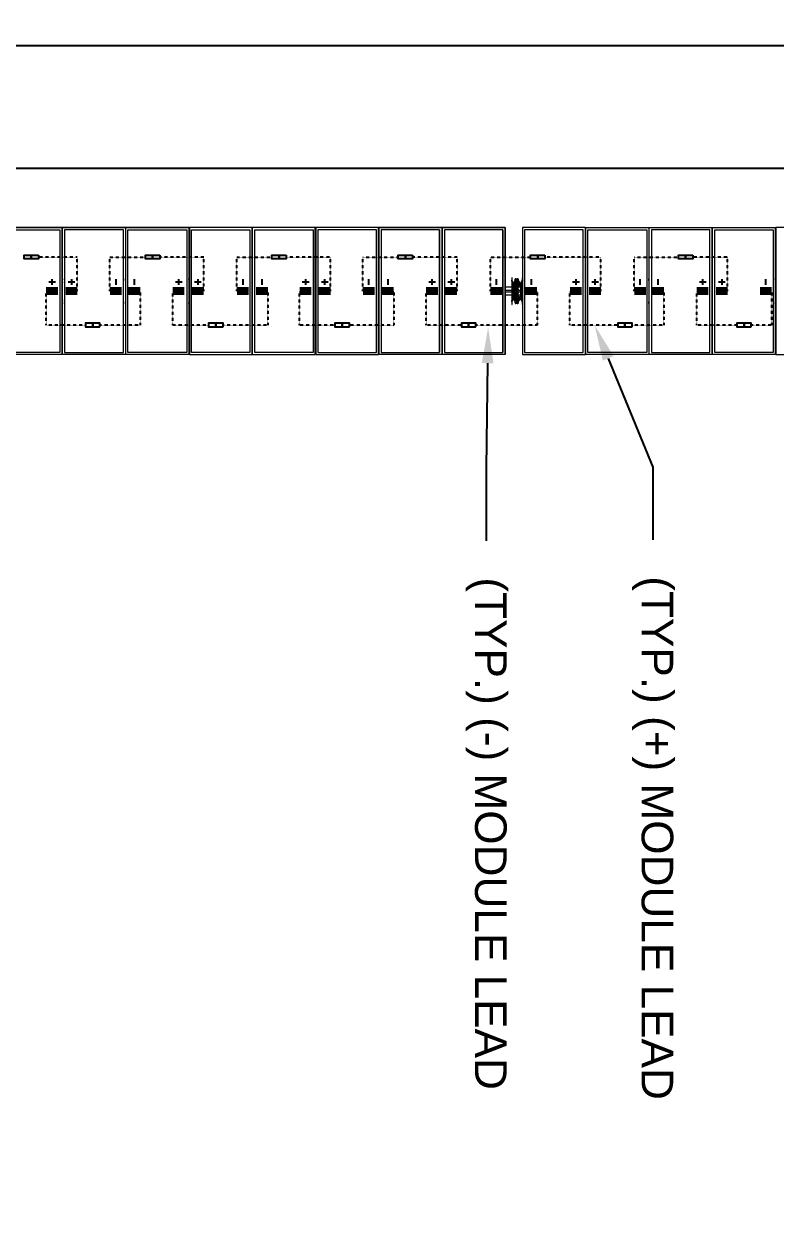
# Model space of a CAD drawing. Header units: feet. Extents: x -13743 to 68376, y -48 to 67763.
# Drawn here: x 4043 to 4518, y 527 to 1289 of the extents above; entities that cross this region are included whole.
import ezdxf
from ezdxf import colors
from ezdxf.entities.mleader import LeaderData, LeaderLine
from ezdxf.math import Vec2, Vec3

# ---------------------------------------------------------------- set-up
doc = ezdxf.new("R2010")
doc.units = ezdxf.units.FT
doc.header["$MEASUREMENT"] = 0
doc.linetypes.add('HIDDEN', pattern=[0.375, 0.25, -0.125])
for name, color, linetype in [('E-HARN-COMP', 8, 'Continuous'), ('E-TRNK-CABL-NEG', 6, 'HIDDEN'), ('E-TRUNK-CABLE-POS', 6, 'HIDDEN'), ('G-ANNO-TEXT', 1, 'Continuous'), ('Polarity-Text', 7, 'Continuous')]:
    doc.layers.add(name, color=color, linetype=linetype)
doc.styles.add('NEI-A', font='arial.ttf')

# ---------------------------------------------------------------- blocks, each defined once
blk = doc.blocks.new('A$Ccdbb2b2c')
at = {"lineweight": 5}
for points in [[(1.1333, 0.4133), (1.3383, 0.4133), (1.3383, 0), (1.1333, 0)], [(1.3399, 0), (1.5449, 0), (1.5449, 0.4133), (1.3399, 0.4133)], [(1.3466, 0.0067), (1.5366, 0.0067), (1.5366, 0.4067), (1.3466, 0.4067)], [(1.5449, 0.4133), (1.5449, 0), (1.7499, 0), (1.7499, 0.4133)], [(1.7433, 0.4067), (1.7433, 0.0067), (1.5533, 0.0067), (1.5533, 0.4067)], [(1.9566, 0.4133), (1.7516, 0.4133), (1.7516, 0), (1.9566, 0)], [(1.7583, 0.0067), (1.9499, 0.0067), (1.9499, 0.4067), (1.7583, 0.4067)], [(1.9583, 0), (1.9583, 0.4133), (2.1632, 0.4133), (2.1632, 0)], [(1.9649, 0.0067), (1.9649, 0.4067), (2.1566, 0.4067), (2.1566, 0.0067)], [(2.2199, 0.4133), (2.2199, 0), (2.4249, 0), (2.4249, 0.4133)], [(2.2199, 0), (2.2199, 0.4133)], [(2.4166, 0.4067), (2.4166, 0.0067), (2.2266, 0.0067), (2.2266, 0.4067)], [(2.2266, 0.0067), (2.2266, 0.4067)], [(2.4249, 0.4133), (2.4249, 0), (2.6299, 0), (2.6299, 0.4133)], [(2.4249, 0), (2.4249, 0.4133)], [(2.6232, 0.4067), (2.6232, 0.0067), (2.4332, 0.0067), (2.4332, 0.4067)], [(2.4332, 0.0067), (2.4332, 0.4067)], [(2.8366, 0.4133), (2.8366, 0), (2.6316, 0), (2.6316, 0.4133)], [(2.6382, 0.4067), (2.8299, 0.4067), (2.8299, 0.0067), (2.6382, 0.0067)], [(2.8382, 0.4133), (3.0432, 0.4133), (3.0432, 0), (2.8382, 0)], [(2.8449, 0.4067), (2.8449, 0.0067), (3.0349, 0.0067), (3.0349, 0.4067)], [(3.0432, 0.4133), (3.2482, 0.4133), (3.2482, 0), (3.0432, 0)], [(3.0515, 0.4067), (3.0515, 0.0067), (3.2415, 0.0067), (3.2415, 0.4067)], [(3.2499, 0), (3.4549, 0), (3.4549, 0.4133), (3.2499, 0.4133)], [(3.2565, 0.0067), (3.4482, 0.0067), (3.4482, 0.4067), (3.2565, 0.4067)], [(3.4565, 0.4133), (3.4565, 0), (3.6615, 0), (3.6615, 0.4133)], [(3.6549, 0.4067), (3.6549, 0.0067), (3.4632, 0.0067), (3.4632, 0.4067)], [(3.8682, 0.4133), (3.6632, 0.4133), (3.6632, 0), (3.8682, 0)], [(3.6699, 0.0067), (3.8598, 0.0067), (3.8598, 0.4067), (3.6699, 0.4067)], [(2.1616, 0.2433), (2.1632, 0.2433)], [(2.1632, 0.25), (2.1632, 0.2433)], [(2.1649, 0.2433), (2.1632, 0.2433), (2.1632, 0.2417), (2.1632, 0.2433)], [(2.1632, 0.24), (2.1632, 0.2417)], [(2.1816, 0.245), (2.1799, 0.245)], [(2.1816, 0.245), (2.1799, 0.245)], [(2.1932, 0.2283), (2.1916, 0.2283), (2.1916, 0.23), (2.1966, 0.24), (2.1966, 0.2383), (2.1982, 0.2383), (2.1932, 0.2283), (2.1966, 0.2283), (2.1966, 0.225), (2.1932, 0.225)], [(2.1982, 0.2433), (2.1966, 0.2433)], [(2.1649, 0.21), (2.1632, 0.21)], [(2.1649, 0.2083), (2.1632, 0.2083)], [(2.1649, 0.205), (2.1632, 0.205)], [(2.1649, 0.2033), (2.1632, 0.2033)], [(2.1666, 0.2233), (2.1649, 0.2217), (2.1666, 0.22), (2.1682, 0.2217)], [(2.1682, 0.22), (2.1682, 0.2217), (2.1682, 0.2233), (2.1666, 0.2233), (2.1649, 0.2233), (2.1649, 0.2217), (2.1649, 0.22), (2.1649, 0.1933), (2.1649, 0.22), (2.1666, 0.22)], [(2.1682, 0.2233), (2.1682, 0.2217), (2.1666, 0.2217), (2.1682, 0.2217), (2.1682, 0.22), (2.1666, 0.22), (2.1666, 0.2183), (2.1649, 0.22), (2.1649, 0.2217), (2.1649, 0.2233), (2.1666, 0.2233)], [(2.1666, 0.2233), (2.1649, 0.2233), (2.1649, 0.2217), (2.1649, 0.22), (2.1666, 0.22), (2.1682, 0.22), (2.1682, 0.2217), (2.1682, 0.2233)], [(2.1666, 0.2233), (2.1649, 0.2217), (2.1666, 0.22), (2.1682, 0.2217)], [(2.1666, 0.2233), (2.1649, 0.2217), (2.1666, 0.22), (2.1682, 0.2217)], [(2.1682, 0.2217), (2.1666, 0.2217)], [(2.1682, 0.225), (2.1699, 0.225)], [(2.1732, 0.23), (2.1732, 0.225), (2.1749, 0.225), (2.1749, 0.2233), (2.1766, 0.2233), (2.1766, 0.2283), (2.1749, 0.2283), (2.1749, 0.23)], [(2.1749, 0.2217), (2.1766, 0.2217), (2.1782, 0.2217), (2.1766, 0.2217)], [(2.1766, 0.2217), (2.1749, 0.2217)], [(2.1766, 0.2133), (2.1766, 0.21)], [(2.1799, 0.2217), (2.1799, 0.1917), (2.1782, 0.1917), (2.1782, 0.2217)], [(2.1832, 0.1917), (2.1832, 0.2217), (2.1849, 0.2217), (2.1849, 0.1917)], [(2.1866, 0.2033), (2.1849, 0.2033), (2.1866, 0.2033), (2.1882, 0.2033)], [(2.1899, 0.225), (2.1882, 0.225), (2.1882, 0.2233), (2.1866, 0.2233), (2.1866, 0.2283), (2.1882, 0.2283), (2.1882, 0.23), (2.1899, 0.23)], [(2.1899, 0.2217), (2.1882, 0.2217), (2.1866, 0.2217), (2.1916, 0.2217), (2.1882, 0.2217)], [(2.1882, 0.2033), (2.1866, 0.2033)], [(2.1932, 0.2233), (2.1916, 0.2217), (2.1932, 0.22), (2.1949, 0.2217)], [(2.1949, 0.2217), (2.1932, 0.2217)], [(2.1949, 0.2217), (2.1932, 0.2217)], [(2.1949, 0.2233), (2.1949, 0.2217)], [(2.1666, 0.185), (2.1682, 0.185), (2.1682, 0.1833), (2.1682, 0.185), (2.1666, 0.185), (2.1682, 0.1883), (2.1649, 0.1883), (2.1632, 0.185), (2.1632, 0.1833), (2.1632, 0.185), (2.1616, 0.185), (2.1632, 0.1883), (2.1649, 0.1883), (2.1682, 0.1883), (2.1666, 0.185), (2.1632, 0.175), (2.1632, 0.1733), (2.1649, 0.1733), (2.1682, 0.1833), (2.1682, 0.185)], [(2.1666, 0.1933), (2.1649, 0.1933), (2.1666, 0.195), (2.1666, 0.1933), (2.1666, 0.195), (2.1649, 0.1933), (2.1632, 0.1933), (2.1649, 0.1933), (2.1666, 0.195), (2.1666, 0.1933), (2.1682, 0.1933), (2.1682, 0.1917), (2.1682, 0.1933)], [(2.1632, 0.19), (2.1632, 0.1883)], [(2.1666, 0.185), (2.1632, 0.175), (2.1632, 0.1733), (2.1649, 0.1733), (2.1682, 0.1833), (2.1682, 0.185)], [(2.1632, 0.1733), (2.1632, 0.1717), (2.1632, 0.17), (2.1632, 0.1633), (2.1632, 0.1717)], [(2.1649, 0.17), (2.1632, 0.17)], [(2.1666, 0.1933), (2.1649, 0.1917), (2.1666, 0.19), (2.1682, 0.1917)], [(2.1666, 0.1933), (2.1649, 0.1917), (2.1666, 0.19), (2.1682, 0.1917)], [(2.1666, 0.1933), (2.1649, 0.1933), (2.1649, 0.1917), (2.1649, 0.19), (2.1666, 0.19), (2.1682, 0.19), (2.1682, 0.1917), (2.1682, 0.1933)], [(2.1666, 0.1933), (2.1649, 0.1917), (2.1666, 0.19), (2.1682, 0.1917)], [(2.1732, 0.1883), (2.1749, 0.1883), (2.1749, 0.19), (2.1766, 0.19), (2.1766, 0.185), (2.1749, 0.185), (2.1749, 0.1833), (2.1732, 0.1833)], [(2.1766, 0.1917), (2.1749, 0.1917), (2.1766, 0.1917), (2.1782, 0.1917)], [(2.1766, 0.1917), (2.1749, 0.1917)], [(2.1799, 0.17), (2.1782, 0.17)], [(2.1816, 0.17), (2.1799, 0.17)], [(2.1816, 0.1683), (2.1799, 0.1683)], [(2.1849, 0.17), (2.1832, 0.17)], [(2.1899, 0.1833), (2.1899, 0.1883), (2.1882, 0.1883), (2.1882, 0.19), (2.1866, 0.19), (2.1866, 0.185), (2.1882, 0.185), (2.1882, 0.1833)], [(2.1932, 0.1933), (2.1916, 0.1917), (2.1932, 0.19), (2.1949, 0.1917)], [(2.1949, 0.1917), (2.1932, 0.1917)], [(2.1932, 0.1917), (2.1949, 0.1917), (2.1932, 0.19)], [(2.1999, 0.1733), (2.1982, 0.1733)]]:
    blk.add_lwpolyline(points, close=True, dxfattribs=at)
for points in [[(2.2199, 0.4133), (4.0732, 0.4133)], [(2.4249, 0), (2.4249, 0.4133)], [(2.4332, 0.0067), (2.4332, 0.4067)], [(1.3383, 0.2517), (1.3399, 0.2517)], [(1.3383, 0.25), (1.3399, 0.25)], [(1.3383, 0.235), (1.3399, 0.2467), (1.3399, 0.2433)], [(1.5449, 0.2517), (1.5466, 0.2517)], [(1.5449, 0.25), (1.5466, 0.25)], [(1.5449, 0.235), (1.5449, 0.2467), (1.5449, 0.2433)], [(1.7499, 0.2517), (1.7516, 0.2517)], [(1.7499, 0.25), (1.7516, 0.25)], [(1.7499, 0.235), (1.7516, 0.2467), (1.7516, 0.2433)], [(1.9566, 0.2517), (1.9583, 0.2517)], [(1.9566, 0.25), (1.9583, 0.25)], [(1.9566, 0.235), (1.9583, 0.2467), (1.9583, 0.2433)], [(2.1616, 0.25), (2.1632, 0.25), (2.1632, 0.2433), (2.1632, 0.24), (2.1616, 0.24), (2.1632, 0.2383), (2.1632, 0.24), (2.1649, 0.24), (2.1682, 0.23), (2.1682, 0.2283), (2.1666, 0.2283), (2.1682, 0.2283), (2.1682, 0.23), (2.1649, 0.24), (2.1632, 0.24), (2.1632, 0.2383), (2.1666, 0.2283), (2.1682, 0.225), (2.1649, 0.225), (2.1632, 0.2283), (2.1616, 0.2283), (2.1632, 0.2283), (2.1632, 0.23), (2.1616, 0.2317)], [(2.1649, 0.2367), (2.1649, 0.24), (2.1632, 0.24), (2.1616, 0.24), (2.1632, 0.24)], [(2.1632, 0.2433), (2.1632, 0.2433)], [(2.1632, 0.24), (2.1632, 0.24)], [(2.1682, 0.1883), (2.1682, 0.1917), (2.1666, 0.1917), (2.1682, 0.1917), (2.1682, 0.1933), (2.1666, 0.1933), (2.1682, 0.1933), (2.1682, 0.1917), (2.1666, 0.1917), (2.1682, 0.1917), (2.1666, 0.1917), (2.1682, 0.1917), (2.1666, 0.1917), (2.1682, 0.1917), (2.1666, 0.1917), (2.1682, 0.1917), (2.1682, 0.1883), (2.1699, 0.1883), (2.1682, 0.1883), (2.1682, 0.1917), (2.1666, 0.1917), (2.1682, 0.1917), (2.1666, 0.1917), (2.1682, 0.1917), (2.1666, 0.1917), (2.1682, 0.1917), (2.1666, 0.1917), (2.1682, 0.1917), (2.1666, 0.1917), (2.1666, 0.19), (2.1649, 0.1917), (2.1649, 0.19), (2.1632, 0.19), (2.1632, 0.2233), (2.1649, 0.2233), (2.1649, 0.225), (2.1632, 0.225), (2.1632, 0.2267), (2.1632, 0.225), (2.1649, 0.225), (2.1632, 0.2283), (2.1666, 0.2283), (2.1682, 0.2283), (2.1682, 0.23), (2.1649, 0.24), (2.1632, 0.24), (2.1632, 0.2383), (2.1666, 0.2283), (2.1632, 0.2283), (2.1632, 0.23), (2.1632, 0.2283), (2.1666, 0.2283), (2.1632, 0.2383)], [(2.1632, 0.24), (2.1632, 0.24)], [(2.1632, 0.24), (2.1632, 0.24)], [(2.1649, 0.2383), (2.1649, 0.2367), (2.1649, 0.2383), (2.1666, 0.2383)], [(2.1799, 0.2367), (2.1782, 0.2367), (2.1782, 0.2117), (2.1782, 0.21), (2.1799, 0.21), (2.1782, 0.21), (2.1799, 0.21), (2.1782, 0.21), (2.1699, 0.21)], [(2.1749, 0.2417), (2.1766, 0.2417), (2.1766, 0.2333), (2.1749, 0.2333), (2.1749, 0.24), (2.1732, 0.235), (2.1732, 0.225), (2.1749, 0.2233), (2.1732, 0.225), (2.1749, 0.225), (2.1749, 0.2233), (2.1732, 0.225), (2.1732, 0.235)], [(2.1766, 0.2433), (2.1766, 0.245), (2.1766, 0.2467), (2.1782, 0.2467), (2.1782, 0.245), (2.1799, 0.245), (2.1799, 0.2417)], [(2.1766, 0.2417), (2.1782, 0.2417), (2.1782, 0.2433), (2.1766, 0.245), (2.1766, 0.2433), (2.1782, 0.2433), (2.1799, 0.2433), (2.1782, 0.2433), (2.1799, 0.2433), (2.1816, 0.2433), (2.1816, 0.24)], [(2.1782, 0.2117), (2.1766, 0.2117), (2.1766, 0.2133), (2.1766, 0.235), (2.1766, 0.2433), (2.1766, 0.235)], [(2.1782, 0.2467), (2.1782, 0.2467)], [(2.1782, 0.2467), (2.1782, 0.245)], [(2.1832, 0.245), (2.1849, 0.245), (2.1849, 0.2467), (2.1799, 0.2467), (2.1782, 0.2467), (2.1799, 0.2467), (2.1782, 0.2467), (2.1799, 0.245), (2.1799, 0.2433), (2.1816, 0.2433), (2.1832, 0.2433), (2.1849, 0.2433), (2.1866, 0.2433), (2.1866, 0.245), (2.1849, 0.2433), (2.1866, 0.2433), (2.1866, 0.245), (2.1866, 0.2467), (2.1849, 0.2467), (2.1866, 0.2467)], [(2.1782, 0.2433), (2.1799, 0.2433), (2.1816, 0.2433)], [(2.1799, 0.24), (2.1816, 0.24), (2.1816, 0.2217), (2.1799, 0.2217), (2.1799, 0.2417), (2.1782, 0.2417), (2.1782, 0.2217)], [(2.1849, 0.2217), (2.1849, 0.2417), (2.1832, 0.2417), (2.1832, 0.2217), (2.1816, 0.2217), (2.1816, 0.1917), (2.1799, 0.1917), (2.1799, 0.1717), (2.1782, 0.1717), (2.1782, 0.1917)], [(2.1816, 0.2417), (2.1832, 0.2417), (2.1832, 0.245), (2.1849, 0.245), (2.1849, 0.2467), (2.1866, 0.2467), (2.1849, 0.2467), (2.1832, 0.245), (2.1849, 0.245), (2.1832, 0.245), (2.1832, 0.2433), (2.1849, 0.2433), (2.1849, 0.2417)], [(2.1866, 0.2433), (2.1849, 0.2433), (2.1866, 0.2433), (2.1866, 0.235), (2.1866, 0.2433), (2.1849, 0.2433), (2.1832, 0.2433)], [(2.1832, 0.24), (2.1849, 0.24)], [(2.1849, 0.2467), (2.1849, 0.2467)], [(2.1849, 0.235), (2.1866, 0.235), (2.1866, 0.2133), (2.1866, 0.2117), (2.1849, 0.2117), (2.1849, 0.2367), (2.1866, 0.2367)], [(2.1899, 0.235), (2.1899, 0.225), (2.1899, 0.235), (2.1882, 0.24), (2.1882, 0.2333), (2.1866, 0.2333), (2.1866, 0.2417), (2.1882, 0.2417), (2.1866, 0.2417)], [(2.1966, 0.2383), (2.1982, 0.24), (2.1966, 0.24), (2.1966, 0.2433), (2.1966, 0.25), (2.1982, 0.25), (2.1982, 0.1633), (2.1966, 0.1633), (2.1966, 0.17), (2.1966, 0.1733), (2.1982, 0.1733), (2.1966, 0.175)], [(2.1966, 0.24), (2.1966, 0.24)], [(2.1982, 0.24), (2.1999, 0.24)], [(2.4249, 0.2517), (2.4266, 0.2517)], [(2.4249, 0.25), (2.4266, 0.25)], [(2.4249, 0.235), (2.4249, 0.2467), (2.4249, 0.2433)], [(2.6299, 0.2517), (2.6316, 0.2517)], [(2.6299, 0.25), (2.6316, 0.25)], [(2.6299, 0.235), (2.6316, 0.2467), (2.6316, 0.2433)], [(2.8366, 0.2517), (2.8382, 0.2517)], [(2.8366, 0.25), (2.8382, 0.25)], [(2.8366, 0.235), (2.8382, 0.2467), (2.8382, 0.2433)], [(3.0432, 0.2517), (3.0449, 0.2517)], [(3.0432, 0.25), (3.0449, 0.25)], [(3.0432, 0.235), (3.0432, 0.2467), (3.0432, 0.2433)], [(3.2482, 0.2517), (3.2499, 0.2517)], [(3.2482, 0.25), (3.2499, 0.25)], [(3.2482, 0.235), (3.2499, 0.2467), (3.2499, 0.2433)], [(3.4549, 0.2517), (3.4565, 0.2517)], [(3.4549, 0.25), (3.4565, 0.25)], [(3.4549, 0.235), (3.4565, 0.2467), (3.4565, 0.2433)], [(3.6615, 0.2517), (3.6632, 0.2517)], [(3.6615, 0.25), (3.6632, 0.25)], [(3.6615, 0.2467), (3.6615, 0.2433)], [(3.6632, 0.2467), (3.6615, 0.235)], [(1.3383, 0.2283), (1.3399, 0.2283)], [(1.3399, 0.2217), (1.3383, 0.2217)], [(1.3383, 0.22), (1.3399, 0.22)], [(1.3383, 0.2183), (1.3399, 0.2183)], [(1.3399, 0.2167), (1.3383, 0.2167)], [(1.3383, 0.2083), (1.3399, 0.2083)], [(1.3399, 0.205), (1.3383, 0.205)], [(1.5449, 0.2283), (1.5466, 0.2283)], [(1.5449, 0.2217), (1.5466, 0.2217)], [(1.5449, 0.22), (1.5466, 0.22)], [(1.5449, 0.2183), (1.5466, 0.2183)], [(1.5449, 0.2167), (1.5466, 0.2167)], [(1.5449, 0.2083), (1.5466, 0.2083)], [(1.5449, 0.205), (1.5466, 0.205)], [(1.7499, 0.2283), (1.7516, 0.2283)], [(1.7516, 0.2217), (1.7499, 0.2217)], [(1.7499, 0.22), (1.7516, 0.22)], [(1.7499, 0.2183), (1.7516, 0.2183)], [(1.7516, 0.2167), (1.7499, 0.2167)], [(1.7499, 0.2083), (1.7516, 0.2083)], [(1.7516, 0.205), (1.7499, 0.205)], [(1.9566, 0.2283), (1.9583, 0.2283)], [(1.9583, 0.2217), (1.9566, 0.2217)], [(1.9566, 0.22), (1.9583, 0.22)], [(1.9566, 0.2183), (1.9583, 0.2183)], [(1.9583, 0.2167), (1.9566, 0.2167)], [(1.9566, 0.2083), (1.9583, 0.2083)], [(1.9583, 0.205), (1.9566, 0.205)], [(2.1682, 0.23), (2.1682, 0.2283), (2.1666, 0.2283), (2.1682, 0.225), (2.1632, 0.225), (2.1616, 0.2283), (2.1632, 0.2283), (2.1649, 0.225), (2.1649, 0.2233), (2.1632, 0.2233), (2.1632, 0.19), (2.1649, 0.19), (2.1666, 0.19), (2.1682, 0.19), (2.1682, 0.1917), (2.1666, 0.1917), (2.1666, 0.19), (2.1649, 0.1917), (2.1649, 0.1933), (2.1649, 0.1917), (2.1649, 0.1933), (2.1649, 0.1917), (2.1649, 0.19), (2.1649, 0.1917), (2.1649, 0.19)], [(2.1616, 0.23), (2.1616, 0.23)], [(2.1632, 0.22), (2.1616, 0.22)], [(2.1616, 0.22), (2.1632, 0.22), (2.1616, 0.22)], [(2.1632, 0.21), (2.1616, 0.21)], [(2.1632, 0.2083), (2.1616, 0.2083)], [(2.1616, 0.205), (2.1632, 0.205)], [(2.1616, 0.2033), (2.1632, 0.2033)], [(2.1699, 0.2283), (2.1699, 0.2267), (2.1732, 0.225), (2.1732, 0.2267), (2.1682, 0.2283), (2.1682, 0.23), (2.1682, 0.2283), (2.1666, 0.2283), (2.1682, 0.225), (2.1649, 0.225), (2.1649, 0.2233), (2.1632, 0.2233), (2.1632, 0.225), (2.1632, 0.2233), (2.1632, 0.225)], [(2.1666, 0.2283), (2.1682, 0.2283), (2.1699, 0.225), (2.1682, 0.225), (2.1682, 0.2217), (2.1666, 0.2217), (2.1666, 0.2233), (2.1649, 0.2217), (2.1649, 0.22), (2.1632, 0.22), (2.1649, 0.22), (2.1666, 0.2183), (2.1666, 0.22), (2.1682, 0.22), (2.1682, 0.2217), (2.1666, 0.2217), (2.1666, 0.2233), (2.1649, 0.2217), (2.1649, 0.22), (2.1666, 0.22), (2.1682, 0.22), (2.1682, 0.1933), (2.1682, 0.22), (2.1682, 0.2217), (2.1666, 0.2217), (2.1682, 0.2217), (2.1666, 0.2217), (2.1682, 0.2217), (2.1666, 0.2217), (2.1682, 0.2217), (2.1666, 0.2217), (2.1682, 0.2217), (2.1682, 0.225), (2.1699, 0.225), (2.1682, 0.225), (2.1699, 0.225), (2.1699, 0.1883), (2.1682, 0.1883), (2.1699, 0.1883), (2.1682, 0.185)], [(2.1749, 0.1883), (2.1749, 0.19), (2.1732, 0.1883), (2.1732, 0.1867), (2.1682, 0.1833), (2.1682, 0.185), (2.1666, 0.185), (2.1682, 0.1883), (2.1649, 0.1883), (2.1649, 0.19), (2.1649, 0.1883), (2.1632, 0.1883), (2.1632, 0.1867), (2.1632, 0.1883), (2.1649, 0.1883), (2.1632, 0.185), (2.1666, 0.185), (2.1632, 0.185), (2.1649, 0.1883), (2.1649, 0.19), (2.1632, 0.19), (2.1632, 0.2233)], [(2.1649, 0.2233), (2.1649, 0.2233)], [(2.1682, 0.1933), (2.1666, 0.1933), (2.1649, 0.1933), (2.1649, 0.22), (2.1649, 0.2217), (2.1649, 0.2233), (2.1649, 0.2217), (2.1666, 0.2233), (2.1666, 0.2217), (2.1649, 0.2217), (2.1666, 0.2217), (2.1682, 0.2217), (2.1666, 0.2217), (2.1682, 0.2217), (2.1666, 0.2217), (2.1682, 0.2217), (2.1666, 0.2217), (2.1682, 0.2217), (2.1666, 0.2217), (2.1682, 0.2217), (2.1666, 0.2217), (2.1682, 0.2217), (2.1666, 0.2217), (2.1682, 0.2217), (2.1666, 0.2217), (2.1682, 0.2217), (2.1666, 0.2217)], [(2.1649, 0.2233), (2.1649, 0.2233)], [(2.1649, 0.2233), (2.1649, 0.2217)], [(2.1649, 0.2217), (2.1649, 0.2217)], [(2.1649, 0.2217), (2.1649, 0.2217)], [(2.1649, 0.22), (2.1649, 0.22)], [(2.1666, 0.22), (2.1666, 0.2183), (2.1649, 0.22)], [(2.1649, 0.22), (2.1649, 0.22)], [(2.1682, 0.2317), (2.1732, 0.2283), (2.1666, 0.235), (2.1732, 0.2317), (2.1732, 0.2333)], [(2.1666, 0.2233), (2.1666, 0.2233)], [(2.1666, 0.2233), (2.1666, 0.2233)], [(2.1666, 0.22), (2.1682, 0.22), (2.1682, 0.2217)], [(2.1666, 0.22), (2.1666, 0.22)], [(2.1666, 0.22), (2.1666, 0.22)], [(2.1682, 0.225), (2.1682, 0.225)], [(2.1682, 0.2217), (2.1682, 0.225)], [(2.1682, 0.2233), (2.1682, 0.2233)], [(2.1682, 0.2233), (2.1682, 0.2233)], [(2.1682, 0.2217), (2.1682, 0.2217)], [(2.1682, 0.2217), (2.1682, 0.2217)], [(2.1682, 0.22), (2.1682, 0.22)], [(2.1682, 0.22), (2.1682, 0.22)], [(2.1682, 0.1933), (2.1682, 0.22)], [(2.1766, 0.22), (2.1699, 0.22)], [(2.1699, 0.205), (2.1699, 0.2083)], [(2.1699, 0.2033), (2.1782, 0.2033), (2.1799, 0.2033), (2.1782, 0.2033), (2.1766, 0.2033), (2.1782, 0.2033), (2.1799, 0.2033), (2.1782, 0.2033), (2.1766, 0.2033), (2.1766, 0.2), (2.1766, 0.2033)], [(2.1732, 0.235), (2.1732, 0.235)], [(2.1766, 0.23), (2.1766, 0.2333), (2.1782, 0.2333)], [(2.1766, 0.2283), (2.1782, 0.2283)], [(2.1766, 0.2233), (2.1782, 0.2233)], [(2.1766, 0.21), (2.1782, 0.21), (2.1766, 0.21), (2.1782, 0.21), (2.1799, 0.21)], [(2.1766, 0.1783), (2.1766, 0.17), (2.1766, 0.1783), (2.1766, 0.2), (2.1766, 0.2017), (2.1782, 0.2017)], [(2.1782, 0.235), (2.1799, 0.235)], [(2.1799, 0.2033), (2.1782, 0.2033), (2.1782, 0.2017), (2.1782, 0.1767), (2.1799, 0.1767)], [(2.1916, 0.21), (2.1849, 0.21), (2.1866, 0.21), (2.1866, 0.2133), (2.1866, 0.21), (2.1882, 0.21), (2.1866, 0.21), (2.1849, 0.21), (2.1866, 0.21), (2.1849, 0.21)], [(2.1849, 0.2117), (2.1849, 0.21), (2.1866, 0.21)], [(2.1849, 0.2017), (2.1866, 0.2017), (2.1866, 0.2), (2.1866, 0.2033), (2.1849, 0.2033), (2.1916, 0.2033)], [(2.1849, 0.1783), (2.1866, 0.1783), (2.1866, 0.2), (2.1866, 0.2033), (2.1849, 0.2033), (2.1849, 0.1767), (2.1866, 0.1767)], [(2.1849, 0.2033), (2.1866, 0.2033)], [(2.1882, 0.2333), (2.1866, 0.2333), (2.1866, 0.23)], [(2.1866, 0.2283), (2.1882, 0.2283)], [(2.1932, 0.225), (2.1932, 0.2217), (2.1949, 0.2217), (2.1949, 0.22), (2.1932, 0.2183), (2.1932, 0.22), (2.1916, 0.22), (2.1866, 0.22)], [(2.1882, 0.225), (2.1882, 0.2233), (2.1899, 0.225), (2.1882, 0.2233), (2.1866, 0.2233)], [(2.1882, 0.22), (2.1866, 0.2183)], [(2.1882, 0.2233), (2.1899, 0.225), (2.1916, 0.225)], [(2.1916, 0.22), (2.1916, 0.2217), (2.1916, 0.2233), (2.1932, 0.2233), (2.1949, 0.2233), (2.1966, 0.2233), (2.1966, 0.19), (2.1949, 0.19), (2.1949, 0.1917), (2.1932, 0.1917), (2.1949, 0.1917), (2.1932, 0.1917), (2.1949, 0.1917), (2.1932, 0.1917), (2.1949, 0.1917), (2.1932, 0.1917), (2.1932, 0.1933), (2.1932, 0.195), (2.1949, 0.1933), (2.1949, 0.1917), (2.1949, 0.19), (2.1932, 0.19), (2.1916, 0.19), (2.1916, 0.1917), (2.1882, 0.1917), (2.1899, 0.1917)], [(2.1882, 0.2217), (2.1899, 0.2217)], [(2.1899, 0.235), (2.1899, 0.235)], [(2.1899, 0.2333), (2.1899, 0.2317)], [(2.1899, 0.2267), (2.1899, 0.225)], [(2.1916, 0.2083), (2.1899, 0.2083), (2.1899, 0.205), (2.1916, 0.205)], [(2.1916, 0.23), (2.1916, 0.2283), (2.1932, 0.2283)], [(2.1916, 0.2283), (2.1916, 0.225), (2.1932, 0.225), (2.1916, 0.225), (2.1916, 0.1883)], [(2.1916, 0.225), (2.1916, 0.225)], [(2.1916, 0.2233), (2.1916, 0.2233)], [(2.1916, 0.2217), (2.1916, 0.2217)], [(2.1916, 0.22), (2.1916, 0.22)], [(2.1932, 0.225), (2.1932, 0.225)], [(2.1949, 0.22), (2.1949, 0.2217), (2.1932, 0.2233), (2.1932, 0.2217)], [(2.1932, 0.2233), (2.1932, 0.2233)], [(2.1932, 0.2217), (2.1949, 0.2217)], [(2.1932, 0.2217), (2.1949, 0.2217)], [(2.1932, 0.2217), (2.1949, 0.2217)], [(2.1932, 0.2217), (2.1949, 0.2217)], [(2.1932, 0.2217), (2.1949, 0.2217)], [(2.1949, 0.22), (2.1932, 0.22), (2.1932, 0.2217)], [(2.1932, 0.22), (2.1932, 0.22)], [(2.1932, 0.22), (2.1932, 0.1933)], [(2.1949, 0.2233), (2.1949, 0.2233)], [(2.1949, 0.2217), (2.1966, 0.2217)], [(2.1949, 0.2217), (2.1949, 0.2217)], [(2.1949, 0.22), (2.1949, 0.22)], [(2.1949, 0.1933), (2.1949, 0.22)], [(2.1966, 0.2283), (2.1982, 0.2283), (2.1966, 0.225), (2.1966, 0.2233)], [(2.2199, 0.22), (2.1966, 0.22)], [(2.2199, 0.21), (2.1966, 0.21)], [(2.1982, 0.2083), (2.1966, 0.2083)], [(2.1966, 0.205), (2.1982, 0.205)], [(2.1966, 0.2033), (2.2199, 0.2033)], [(2.1982, 0.2317), (2.1982, 0.23), (2.1982, 0.2283)], [(2.1982, 0.23), (2.1982, 0.23)], [(2.1982, 0.225), (2.1982, 0.2233)], [(2.1999, 0.2283), (2.1999, 0.2283)], [(2.4249, 0.2283), (2.4266, 0.2283)], [(2.4249, 0.2217), (2.4266, 0.2217)], [(2.4249, 0.22), (2.4266, 0.22)], [(2.4249, 0.2183), (2.4266, 0.2183)], [(2.4249, 0.2167), (2.4266, 0.2167)], [(2.4249, 0.2083), (2.4266, 0.2083)], [(2.4249, 0.205), (2.4266, 0.205)], [(2.6299, 0.2283), (2.6316, 0.2283)], [(2.6316, 0.2217), (2.6299, 0.2217)], [(2.6299, 0.22), (2.6316, 0.22)], [(2.6299, 0.2183), (2.6316, 0.2183)], [(2.6316, 0.2167), (2.6299, 0.2167)], [(2.6299, 0.2083), (2.6316, 0.2083)], [(2.6316, 0.205), (2.6299, 0.205)], [(2.8366, 0.2283), (2.8382, 0.2283)], [(2.8382, 0.2217), (2.8366, 0.2217)], [(2.8366, 0.22), (2.8382, 0.22)], [(2.8366, 0.2183), (2.8382, 0.2183)], [(2.8382, 0.2167), (2.8366, 0.2167)], [(2.8366, 0.2083), (2.8382, 0.2083)], [(2.8382, 0.205), (2.8366, 0.205)], [(3.0432, 0.2283), (3.0449, 0.2283)], [(3.0432, 0.2217), (3.0449, 0.2217)], [(3.0432, 0.22), (3.0449, 0.22)], [(3.0432, 0.2183), (3.0449, 0.2183)], [(3.0432, 0.2167), (3.0449, 0.2167)], [(3.0432, 0.2083), (3.0449, 0.2083)], [(3.0432, 0.205), (3.0449, 0.205)], [(3.2482, 0.2283), (3.2499, 0.2283)], [(3.2499, 0.2217), (3.2482, 0.2217)], [(3.2482, 0.22), (3.2499, 0.22)], [(3.2482, 0.2183), (3.2499, 0.2183)], [(3.2499, 0.2167), (3.2482, 0.2167)], [(3.2482, 0.2083), (3.2499, 0.2083)], [(3.2499, 0.205), (3.2482, 0.205)], [(3.4549, 0.2283), (3.4565, 0.2283)], [(3.4565, 0.2217), (3.4549, 0.2217)], [(3.4549, 0.22), (3.4565, 0.22)], [(3.4549, 0.2183), (3.4565, 0.2183)], [(3.4565, 0.2167), (3.4549, 0.2167)], [(3.4549, 0.2083), (3.4565, 0.2083)], [(3.4565, 0.205), (3.4549, 0.205)], [(3.6615, 0.2283), (3.6632, 0.2283)], [(3.6632, 0.2217), (3.6615, 0.2217)], [(3.6615, 0.22), (3.6632, 0.22)], [(3.6615, 0.2183), (3.6632, 0.2183)], [(3.6632, 0.2167), (3.6615, 0.2167)], [(3.6615, 0.2083), (3.6632, 0.2083)], [(3.6632, 0.205), (3.6615, 0.205)], [(1.3383, 0.195), (1.3399, 0.195)], [(1.3399, 0.1933), (1.3383, 0.1933)], [(1.3383, 0.1917), (1.3399, 0.1917)], [(1.3399, 0.185), (1.3383, 0.185)], [(1.3399, 0.17), (1.3399, 0.1667), (1.3383, 0.1783)], [(1.3383, 0.1633), (1.3399, 0.1633)], [(1.3383, 0.1617), (1.3399, 0.1617)], [(1.3399, 0.1667), (1.3399, 0.1667)], [(1.5449, 0.195), (1.5466, 0.195)], [(1.5449, 0.1933), (1.5466, 0.1933)], [(1.5449, 0.1917), (1.5466, 0.1917)], [(1.5449, 0.185), (1.5466, 0.185)], [(1.5449, 0.17), (1.5449, 0.1667), (1.5449, 0.1783)], [(1.5449, 0.1667), (1.5449, 0.1667)], [(1.5449, 0.1633), (1.5466, 0.1633)], [(1.5449, 0.1617), (1.5466, 0.1617)], [(1.7499, 0.195), (1.7516, 0.195)], [(1.7516, 0.1933), (1.7499, 0.1933)], [(1.7499, 0.1917), (1.7516, 0.1917)], [(1.7516, 0.185), (1.7499, 0.185)], [(1.7516, 0.17), (1.7516, 0.1667), (1.7499, 0.1783)], [(1.7499, 0.1633), (1.7516, 0.1633)], [(1.7499, 0.1617), (1.7516, 0.1617)], [(1.7516, 0.1667), (1.7516, 0.1667)], [(1.9566, 0.195), (1.9583, 0.195)], [(1.9583, 0.1933), (1.9566, 0.1933)], [(1.9566, 0.1917), (1.9583, 0.1917)], [(1.9583, 0.185), (1.9566, 0.185)], [(1.9583, 0.17), (1.9583, 0.1667), (1.9566, 0.1783)], [(1.9566, 0.1633), (1.9583, 0.1633)], [(1.9566, 0.1617), (1.9583, 0.1617)], [(1.9583, 0.1667), (1.9583, 0.1667)], [(2.1616, 0.1933), (2.1632, 0.1933)], [(2.1632, 0.1933), (2.1616, 0.1933), (2.1632, 0.1933)], [(2.1632, 0.185), (2.1616, 0.185)], [(2.1649, 0.1767), (2.1649, 0.1733), (2.1632, 0.1733), (2.1616, 0.1733), (2.1632, 0.175), (2.1666, 0.185), (2.1632, 0.185), (2.1632, 0.1833), (2.1616, 0.1833)], [(2.1616, 0.185), (2.1616, 0.185)], [(2.1632, 0.1833), (2.1616, 0.1817)], [(2.1616, 0.1833), (2.1616, 0.1833)], [(2.1616, 0.1733), (2.1632, 0.1733), (2.1632, 0.17), (2.1632, 0.1633), (2.1616, 0.1633)], [(2.1616, 0.17), (2.1632, 0.17), (2.1616, 0.17)], [(2.1632, 0.1883), (2.1632, 0.19)], [(2.1666, 0.185), (2.1682, 0.185), (2.1682, 0.1833), (2.1649, 0.1733), (2.1632, 0.1733), (2.1632, 0.175)], [(2.1632, 0.1733), (2.1632, 0.1733)], [(2.1632, 0.1733), (2.1632, 0.1733)], [(2.1632, 0.1733), (2.1632, 0.1733)], [(2.1632, 0.17), (2.1632, 0.17)], [(2.1632, 0.17), (2.1632, 0.17)], [(2.1649, 0.1933), (2.1649, 0.1933)], [(2.1649, 0.1933), (2.1649, 0.1917), (2.1666, 0.1917), (2.1682, 0.1917), (2.1666, 0.1917), (2.1682, 0.1917), (2.1666, 0.1917), (2.1682, 0.1917), (2.1666, 0.1917), (2.1682, 0.1917), (2.1666, 0.1917), (2.1682, 0.1917), (2.1666, 0.1917), (2.1666, 0.19), (2.1649, 0.1917), (2.1649, 0.19)], [(2.1649, 0.1933), (2.1649, 0.1933)], [(2.1649, 0.1917), (2.1649, 0.1917)], [(2.1649, 0.1917), (2.1649, 0.1917)], [(2.1649, 0.19), (2.1649, 0.19)], [(2.1649, 0.19), (2.1666, 0.19)], [(2.1649, 0.19), (2.1649, 0.19)], [(2.1666, 0.175), (2.1649, 0.175), (2.1649, 0.1767), (2.1649, 0.175)], [(2.1666, 0.1933), (2.1666, 0.1933)], [(2.1666, 0.1933), (2.1666, 0.1933)], [(2.1666, 0.19), (2.1666, 0.19)], [(2.1666, 0.19), (2.1682, 0.19)], [(2.1666, 0.19), (2.1666, 0.19)], [(2.1682, 0.1817), (2.1732, 0.185), (2.1666, 0.1783)], [(2.1666, 0.1767), (2.1732, 0.1817), (2.1732, 0.18)], [(2.1682, 0.1933), (2.1682, 0.1933)], [(2.1682, 0.1933), (2.1682, 0.1933)], [(2.1682, 0.1917), (2.1682, 0.1933)], [(2.1682, 0.1917), (2.1682, 0.1917)], [(2.1682, 0.1917), (2.1682, 0.1917)], [(2.1682, 0.19), (2.1682, 0.1917)], [(2.1682, 0.19), (2.1682, 0.19)], [(2.1682, 0.19), (2.1682, 0.19)], [(2.1699, 0.1883), (2.1682, 0.1883), (2.1699, 0.1883)], [(2.1682, 0.1883), (2.1682, 0.1883)], [(2.1682, 0.1883), (2.1682, 0.1883)], [(2.1682, 0.1883), (2.1682, 0.1883)], [(2.1699, 0.1933), (2.1766, 0.1933)], [(2.1699, 0.1883), (2.1699, 0.1883)], [(2.1699, 0.185), (2.1699, 0.1867), (2.1732, 0.1883), (2.1732, 0.1783), (2.1749, 0.1733), (2.1749, 0.18), (2.1766, 0.18), (2.1766, 0.1833)], [(2.1732, 0.1883), (2.1749, 0.19), (2.1732, 0.1883), (2.1732, 0.1783)], [(2.1732, 0.1783), (2.1732, 0.1783)], [(2.1782, 0.18), (2.1766, 0.18), (2.1766, 0.1717), (2.1749, 0.1717)], [(2.1766, 0.1717), (2.1782, 0.1717), (2.1782, 0.17), (2.1766, 0.1683), (2.1766, 0.1667), (2.1782, 0.1667), (2.1782, 0.1683), (2.1799, 0.1683), (2.1799, 0.1717), (2.1816, 0.1717), (2.1816, 0.1917), (2.1832, 0.1917), (2.1832, 0.1717), (2.1849, 0.1717), (2.1849, 0.17), (2.1866, 0.1683), (2.1866, 0.17), (2.1849, 0.17), (2.1866, 0.17)], [(2.1766, 0.19), (2.1782, 0.19)], [(2.1766, 0.185), (2.1782, 0.185)], [(2.1766, 0.17), (2.1766, 0.1683), (2.1766, 0.17), (2.1782, 0.17), (2.1799, 0.17), (2.1816, 0.17)], [(2.1782, 0.1783), (2.1799, 0.1783)], [(2.1782, 0.17), (2.1799, 0.17)], [(2.1799, 0.1667), (2.1782, 0.1667), (2.1799, 0.1667), (2.1782, 0.1667), (2.1799, 0.1683), (2.1816, 0.1683), (2.1799, 0.1683)], [(2.1782, 0.1683), (2.1782, 0.1667), (2.1832, 0.1667), (2.1849, 0.1667)], [(2.1782, 0.1667), (2.1782, 0.1667)], [(2.1816, 0.1717), (2.1816, 0.17), (2.1832, 0.17), (2.1849, 0.17), (2.1866, 0.17), (2.1849, 0.17), (2.1866, 0.17), (2.1866, 0.1783), (2.1866, 0.17), (2.1866, 0.1683), (2.1866, 0.1667), (2.1849, 0.1667), (2.1849, 0.1683), (2.1832, 0.1683), (2.1849, 0.1683), (2.1849, 0.1667), (2.1866, 0.1667), (2.1849, 0.1667), (2.1832, 0.1683), (2.1849, 0.1683), (2.1832, 0.1683), (2.1849, 0.1683), (2.1832, 0.1683), (2.1832, 0.1717), (2.1849, 0.1717), (2.1849, 0.1917)], [(2.1849, 0.1667), (2.1849, 0.1667)], [(2.1866, 0.195), (2.1882, 0.1933)], [(2.1866, 0.1933), (2.1916, 0.1933), (2.1916, 0.1917), (2.1866, 0.1917), (2.1882, 0.1917), (2.1899, 0.1917), (2.1882, 0.1917)], [(2.1866, 0.19), (2.1882, 0.19)], [(2.1866, 0.1833), (2.1866, 0.18), (2.1882, 0.18), (2.1882, 0.1733), (2.1899, 0.1783), (2.1899, 0.1883), (2.1899, 0.1867)], [(2.1866, 0.185), (2.1882, 0.185)], [(2.1866, 0.1717), (2.1882, 0.1717), (2.1866, 0.1717), (2.1866, 0.18), (2.1882, 0.18)], [(2.1899, 0.1883), (2.1882, 0.19), (2.1899, 0.1883), (2.1882, 0.19), (2.1882, 0.1883)], [(2.1932, 0.185), (2.1916, 0.185), (2.1916, 0.1883), (2.1932, 0.1883), (2.1916, 0.1883), (2.1899, 0.1883), (2.1899, 0.1783)], [(2.1899, 0.1817), (2.1899, 0.18)], [(2.1899, 0.1783), (2.1899, 0.1783)], [(2.1949, 0.1917), (2.1949, 0.1933), (2.1932, 0.1933), (2.1916, 0.1933)], [(2.1916, 0.1933), (2.1916, 0.1933)], [(2.1916, 0.1917), (2.1916, 0.1917)], [(2.1916, 0.19), (2.1916, 0.19)], [(2.1966, 0.19), (2.1966, 0.1883), (2.1932, 0.1883), (2.1932, 0.185), (2.1916, 0.185), (2.1916, 0.1833), (2.1966, 0.1733), (2.1966, 0.175), (2.1982, 0.175), (2.1932, 0.185), (2.1966, 0.185), (2.1982, 0.185)], [(2.1916, 0.1883), (2.1916, 0.1883)], [(2.1916, 0.1833), (2.1916, 0.185)], [(2.1932, 0.1933), (2.1932, 0.1933)], [(2.1932, 0.1917), (2.1932, 0.1883)], [(2.1932, 0.19), (2.1932, 0.19)], [(2.1932, 0.1883), (2.1932, 0.1883)], [(2.1949, 0.1933), (2.1949, 0.1933)], [(2.1949, 0.1917), (2.1949, 0.1917)], [(2.1949, 0.19), (2.1949, 0.19)], [(2.1966, 0.1933), (2.2199, 0.1933)], [(2.1966, 0.185), (2.1966, 0.1883), (2.1982, 0.185), (2.1982, 0.1833), (2.1982, 0.1817)], [(2.1966, 0.17), (2.1982, 0.17), (2.1966, 0.17)], [(2.1982, 0.19), (2.1982, 0.1883)], [(2.1982, 0.1833), (2.1982, 0.1833)], [(2.1999, 0.185), (2.1999, 0.185)], [(2.4249, 0.195), (2.4266, 0.195)], [(2.4249, 0.1933), (2.4266, 0.1933)], [(2.4249, 0.1917), (2.4266, 0.1917)], [(2.4249, 0.185), (2.4266, 0.185)], [(2.4249, 0.17), (2.4249, 0.1667), (2.4249, 0.1783)], [(2.4249, 0.1667), (2.4249, 0.1667)], [(2.4249, 0.1633), (2.4266, 0.1633)], [(2.4249, 0.1617), (2.4266, 0.1617)], [(2.6299, 0.195), (2.6316, 0.195)], [(2.6316, 0.1933), (2.6299, 0.1933)], [(2.6299, 0.1917), (2.6316, 0.1917)], [(2.6316, 0.185), (2.6299, 0.185)], [(2.6316, 0.17), (2.6316, 0.1667), (2.6299, 0.1783)], [(2.6299, 0.1633), (2.6316, 0.1633)], [(2.6299, 0.1617), (2.6316, 0.1617)], [(2.6316, 0.1667), (2.6316, 0.1667)], [(2.8366, 0.195), (2.8382, 0.195)], [(2.8382, 0.1933), (2.8366, 0.1933)], [(2.8366, 0.1917), (2.8382, 0.1917)], [(2.8382, 0.185), (2.8366, 0.185)], [(2.8382, 0.17), (2.8382, 0.1667), (2.8366, 0.1783)], [(2.8366, 0.1633), (2.8382, 0.1633)], [(2.8366, 0.1617), (2.8382, 0.1617)], [(2.8382, 0.1667), (2.8382, 0.1667)], [(3.0432, 0.195), (3.0449, 0.195)], [(3.0432, 0.1933), (3.0449, 0.1933)], [(3.0432, 0.1917), (3.0449, 0.1917)], [(3.0432, 0.185), (3.0449, 0.185)], [(3.0432, 0.17), (3.0432, 0.1667), (3.0432, 0.1783)], [(3.0432, 0.1667), (3.0432, 0.1667)], [(3.0432, 0.1633), (3.0449, 0.1633)], [(3.0432, 0.1617), (3.0449, 0.1617)], [(3.2482, 0.195), (3.2499, 0.195)], [(3.2499, 0.1933), (3.2482, 0.1933)], [(3.2482, 0.1917), (3.2499, 0.1917)], [(3.2499, 0.185), (3.2482, 0.185)], [(3.2499, 0.17), (3.2499, 0.1667), (3.2482, 0.1783)], [(3.2482, 0.1633), (3.2499, 0.1633)], [(3.2482, 0.1617), (3.2499, 0.1617)], [(3.2499, 0.1667), (3.2499, 0.1667)], [(3.4549, 0.195), (3.4565, 0.195)], [(3.4565, 0.1933), (3.4549, 0.1933)], [(3.4549, 0.1917), (3.4565, 0.1917)], [(3.4565, 0.185), (3.4549, 0.185)], [(3.4565, 0.17), (3.4565, 0.1667), (3.4549, 0.1783)], [(3.4549, 0.1633), (3.4565, 0.1633)], [(3.4549, 0.1617), (3.4565, 0.1617)], [(3.4565, 0.1667), (3.4565, 0.1667)], [(3.6615, 0.195), (3.6632, 0.195)], [(3.6632, 0.1933), (3.6615, 0.1933)], [(3.6615, 0.1917), (3.6632, 0.1917)], [(3.6632, 0.185), (3.6615, 0.185)], [(3.6615, 0.1783), (3.6632, 0.1667)], [(3.6615, 0.17), (3.6615, 0.1667)], [(3.6615, 0.1667), (3.6615, 0.1667)], [(3.6615, 0.1633), (3.6632, 0.1633)], [(3.6615, 0.1617), (3.6632, 0.1617)]]:
    blk.add_lwpolyline(points, dxfattribs=at)

msp = doc.modelspace()

# ---------------------------------------------------------------- linework, layer by layer
at = {"layer": 'E-HARN-COMP'}
for points in [[(4047.15, 1143.04), (4047.15, 1140.71), (4042.59, 1140.71), (4042.59, 1143.04)], [(4051.72, 1143.04), (4051.72, 1140.71), (4047.15, 1140.71), (4047.15, 1143.04)], [(4123.95, 1143.04), (4123.95, 1140.71), (4119.39, 1140.71), (4119.39, 1143.04)], [(4128.52, 1143.04), (4128.52, 1140.71), (4123.95, 1140.71), (4123.95, 1143.04)], [(4203.95, 1143.04), (4203.95, 1140.71), (4199.39, 1140.71), (4199.39, 1143.04)], [(4208.52, 1143.04), (4208.52, 1140.71), (4203.95, 1140.71), (4203.95, 1143.04)], [(4283.95, 1143.04), (4283.95, 1140.71), (4279.39, 1140.71), (4279.39, 1143.04)], [(4288.52, 1143.04), (4288.52, 1140.71), (4283.95, 1140.71), (4283.95, 1143.04)], [(4367.69, 1143.04), (4367.69, 1140.71), (4363.13, 1140.71), (4363.13, 1143.04)], [(4372.26, 1143.04), (4372.26, 1140.71), (4367.69, 1140.71), (4367.69, 1143.04)], [(4461.3, 1143.04), (4461.3, 1140.71), (4456.73, 1140.71), (4456.73, 1143.04)], [(4465.86, 1143.04), (4465.86, 1140.71), (4461.3, 1140.71), (4461.3, 1143.04)], [(4086.02, 1097.64), (4086.02, 1099.97), (4081.46, 1099.97), (4081.46, 1097.64)], [(4090.59, 1097.64), (4090.59, 1099.97), (4086.02, 1099.97), (4086.02, 1097.64)], [(4163.96, 1097.64), (4163.96, 1099.97), (4159.39, 1099.97), (4159.39, 1097.64)], [(4168.52, 1097.64), (4168.52, 1099.97), (4163.96, 1099.97), (4163.96, 1097.64)], [(4243.96, 1097.64), (4243.96, 1099.97), (4239.39, 1099.97), (4239.39, 1097.64)], [(4248.52, 1097.64), (4248.52, 1099.97), (4243.96, 1099.97), (4243.96, 1097.64)], [(4323.96, 1097.64), (4323.96, 1099.97), (4319.39, 1099.97), (4319.39, 1097.64)], [(4328.52, 1097.64), (4328.52, 1099.97), (4323.96, 1099.97), (4323.96, 1097.64)], [(4422.91, 1097.64), (4422.91, 1099.97), (4418.35, 1099.97), (4418.35, 1097.64)], [(4427.48, 1097.64), (4427.48, 1099.97), (4422.91, 1099.97), (4422.91, 1097.64)], [(4498.28, 1097.64), (4498.28, 1099.97), (4493.72, 1099.97), (4493.72, 1097.64)], [(4502.84, 1097.64), (4502.84, 1099.97), (4498.28, 1099.97), (4498.28, 1097.64)]]:
    msp.add_lwpolyline(points, close=True, dxfattribs=at)
at = {"layer": 'E-HARN-COMP', "const_width": 5}
for points in [[(4056.56, 1120.34), (4064.01, 1120.34)], [(4076.3, 1120.34), (4068.85, 1120.34)], [(4096.92, 1120.34), (4104.38, 1120.34)], [(4116.1, 1120.34), (4108.65, 1120.34)], [(4136.68, 1120.34), (4144.13, 1120.34)], [(4156.27, 1120.34), (4148.82, 1120.34)], [(4177.35, 1120.34), (4184.81, 1120.34)], [(4196.94, 1120.34), (4189.49, 1120.34)], [(4217.01, 1120.34), (4224.47, 1120.34)], [(4236.61, 1120.34), (4229.16, 1120.34)], [(4257.02, 1120.34), (4264.47, 1120.34)], [(4276.61, 1120.34), (4269.15, 1120.34)], [(4297.04, 1120.34), (4304.49, 1120.34)], [(4316.63, 1120.34), (4309.18, 1120.34)], [(4337.74, 1120.34), (4345.19, 1120.34)], [(4367.29, 1120.34), (4359.83, 1120.34)], [(4388.09, 1120.34), (4395.54, 1120.34)], [(4407.69, 1120.34), (4400.23, 1120.34)], [(4428.77, 1120.34), (4436.22, 1120.34)], [(4447.58, 1120.34), (4440.12, 1120.34)], [(4468.32, 1120.34), (4475.78, 1120.34)], [(4487.92, 1120.34), (4480.46, 1120.34)], [(4508.32, 1120.34), (4515.78, 1120.34)]]:
    msp.add_lwpolyline(points, dxfattribs=at)
at = {"layer": 'E-TRNK-CABL-NEG', "ltscale": 0.1}
for points in [[(4096.77, 1120.34), (4096.77, 1141.88), (4119.39, 1141.88)], [(4177.35, 1120.34), (4177.35, 1141.88), (4199.39, 1141.88)], [(4257.02, 1120.34), (4257.02, 1141.88), (4279.39, 1141.88)], [(4337.74, 1120.34), (4337.74, 1141.88), (4363.13, 1141.88)], [(4428.77, 1120.34), (4428.77, 1141.88), (4456.73, 1141.88)], [(4116.1, 1120.34), (4116.1, 1098.81), (4090.59, 1098.81)], [(4196.94, 1120.34), (4196.94, 1098.81), (4168.52, 1098.81)], [(4276.61, 1120.34), (4276.61, 1098.81), (4248.52, 1098.81)], [(4367.29, 1120.34), (4367.29, 1098.81), (4328.52, 1098.81)], [(4447.58, 1120.34), (4447.58, 1098.81), (4427.48, 1098.81)], [(4515.78, 1120.34), (4515.78, 1098.81), (4502.84, 1098.81)]]:
    msp.add_lwpolyline(points, dxfattribs=at)
at = {"layer": 'E-TRUNK-CABLE-POS', "ltscale": 0.1}
for points in [[(4076.15, 1120.34), (4076.15, 1141.88), (4051.57, 1141.88)], [(4156.27, 1120.34), (4156.27, 1141.88), (4128.37, 1141.88)], [(4236.61, 1120.34), (4236.61, 1141.88), (4208.37, 1141.88)], [(4316.63, 1120.34), (4316.63, 1141.88), (4288.37, 1141.88)], [(4407.69, 1120.34), (4407.69, 1141.88), (4372.11, 1141.88)], [(4487.92, 1120.34), (4487.92, 1141.88), (4465.71, 1141.88)], [(4081.46, 1098.81), (4056.56, 1098.81), (4056.56, 1120.34)], [(4159.54, 1098.81), (4136.68, 1098.81), (4136.68, 1120.34)], [(4239.54, 1098.81), (4217.01, 1098.81), (4217.01, 1120.34)], [(4319.54, 1098.81), (4297.04, 1098.81), (4297.04, 1120.34)], [(4418.5, 1098.81), (4388.09, 1098.81), (4388.09, 1120.34)], [(4493.87, 1098.81), (4468.32, 1098.81), (4468.32, 1120.34)]]:
    msp.add_lwpolyline(points, dxfattribs=at)
at = {"layer": 'G-ANNO-TEXT', "flags": 128}
for points in [[(2203.1, 1262.04, -0.463783), (2215.87, 1275.69), (3424.42, 1275.69, 0.298343), (3442.93, 1289.34, 0.298343), (3461.44, 1275.69), (4751.62, 1275.69, -0.4246), (4771.16, 1262.04)], [(3484.34, 1184.57, -0.298343), (3502.85, 1198.22), (3902.92, 1198.22, 0.298343), (3921.43, 1211.87, 0.298343), (3939.94, 1198.22), (4574.42, 1198.22, -0.298343), (4592.93, 1184.57)]]:
    msp.add_lwpolyline(points, format="xyb", dxfattribs=at)
at = {"layer": 'Polarity-Text'}
for p, q in [((4060.25, 1127.81), (4060.25, 1124.19)), ((4072.54, 1127.81), (4072.54, 1124.19)), ((4100.57, 1127.81), (4100.57, 1124.19)), ((4112.3, 1127.81), (4112.3, 1124.19)), ((4140.37, 1127.81), (4140.37, 1124.19)), ((4152.51, 1127.81), (4152.51, 1124.19)), ((4181, 1127.81), (4181, 1124.19)), ((4193.14, 1127.81), (4193.14, 1124.19)), ((4220.7, 1127.81), (4220.7, 1124.19)), ((4232.85, 1127.81), (4232.85, 1124.19)), ((4260.67, 1127.81), (4260.67, 1124.19)), ((4272.8, 1127.81), (4272.8, 1124.19)), ((4300.73, 1127.81), (4300.73, 1124.19)), ((4312.87, 1127.81), (4312.87, 1124.19)), ((4341.39, 1127.81), (4341.39, 1124.19)), ((4363.48, 1127.81), (4363.48, 1124.19)), ((4391.78, 1127.81), (4391.78, 1124.19)), ((4403.92, 1127.81), (4403.92, 1124.19)), ((4432.42, 1127.81), (4432.42, 1124.19)), ((4443.77, 1127.81), (4443.77, 1124.19)), ((4472.01, 1127.81), (4472.01, 1124.19)), ((4484.15, 1127.81), (4484.15, 1124.19)), ((4511.97, 1127.81), (4511.97, 1124.19)), ((4062.52, 1126), (4058.25, 1126)), ((4074.81, 1126), (4070.54, 1126)), ((4142.64, 1126), (4138.37, 1126)), ((4154.78, 1126), (4150.51, 1126)), ((4222.98, 1126), (4218.7, 1126)), ((4235.12, 1126), (4230.85, 1126)), ((4303, 1126), (4298.73, 1126)), ((4315.15, 1126), (4310.87, 1126)), ((4394.06, 1126), (4389.78, 1126)), ((4406.2, 1126), (4401.92, 1126)), ((4474.29, 1126), (4470.01, 1126)), ((4486.43, 1126), (4482.16, 1126))]:
    msp.add_line(p, q, dxfattribs=at)

# ---------------------------------------------------------------- next in the draw order: leaders
at = {"layer": 'G-ANNO-TEXT'}
ml = msp.add_multileader_mtext('Standard', dxfattribs=at)
ml.set_content('(TYP.) (+) MODULE LEAD', color=256, style='NEI-A')
ml.set_leader_properties()
ml.build(insert=Vec2(0, 0))
ml.multileader.update_dxf_attribs({"dogleg_length": 0.36, "arrow_head_size": 22.51})
ctx = ml.context
ctx.base_point, ctx.char_height, ctx.arrow_head_size, ctx.landing_gap_size, ctx.plane_origin, ctx.plane_x_axis, ctx.plane_y_axis = Vec3(4440.55, 962.88, -22.9), 20, 22.51, 23.05, Vec3(-1559.82, -5415.62, -22.9), Vec3(0, -1), Vec3(1, 0)
notes = []
notes.append((ctx, [(0, (1, 1, 0), (4440.55, 1008.98, -22.9), (0, -1), 46.1, [(1, [(4403.8, 1098.59, -22.9)], 0, [])])]))
ctx.mtext.insert, ctx.mtext.text_direction, ctx.mtext.rotation, ctx.mtext.width, ctx.mtext.flow_direction = Vec3(4453.49, 939.83, -22.9), Vec3(0, -1), 4.712389, 401.7571, 5
ctx.mtext.has_bg_fill, ctx.mtext.bg_color, ctx.mtext.bg_scale_factor, ctx.mtext.bg_transparency, ctx.mtext.use_window_bg_color = 1, -1073741824, 1.5, 0, 1
ml = msp.add_multileader_mtext('Standard', dxfattribs=at)
ml.set_content('(TYP.) (-) MODULE LEAD', color=256, style='NEI-A')
ml.set_leader_properties()
ml.build(insert=Vec2(0, 0))
ml.multileader.update_dxf_attribs({"dogleg_length": 0.36, "arrow_head_size": 22.51})
ctx = ml.context
ctx.base_point, ctx.char_height, ctx.arrow_head_size, ctx.landing_gap_size, ctx.plane_origin, ctx.plane_x_axis, ctx.plane_y_axis = Vec3(4335.1, 962.18, -22.9), 20, 22.51, 23.05, Vec3(-1626, -5417, -22.9), Vec3(0, -1), Vec3(1, 0)
notes.append((ctx, [(0, (1, 1, 0), (4335.1, 1008.28, -22.9), (0, -1), 46.1, [(1, [(4336.32, 1097.21, -22.9)], 0, [])])]))
ctx.mtext.insert, ctx.mtext.text_direction, ctx.mtext.rotation, ctx.mtext.width, ctx.mtext.flow_direction = Vec3(4348.04, 939.13, -22.9), Vec3(0, -1), 4.712389, 401.7571, 5
ctx.mtext.has_bg_fill, ctx.mtext.bg_color, ctx.mtext.bg_scale_factor, ctx.mtext.bg_transparency, ctx.mtext.use_window_bg_color = 1, -1073741824, 1.5, 0, 1
for ctx, leaders in notes:
    for number, flags, end, landing, length, lines in leaders:
        leader = LeaderData()
        leader.index, (leader.has_last_leader_line, leader.has_dogleg_vector, leader.attachment_direction) = number, flags
        leader.last_leader_point, leader.dogleg_vector, leader.dogleg_length = Vec3(end), Vec3(landing), length
        for number, points, colour, breaks in lines:
            line = LeaderLine()
            line.index, line.vertices, line.color, line.breaks = number, Vec3.list(points), colors.encode_raw_color(colour), breaks
            leader.lines.append(line)
        ctx.leaders.append(leader)

# ---------------------------------------------------------------- next in the draw order: block references
at = {"xscale": -194.318304, "yscale": 194.318304, "zscale": 194.318304}
msp.add_blockref('A$Ccdbb2b2c', (4778.39, 1080.18), dxfattribs=at)

doc.saveas('drawing.dxf')
